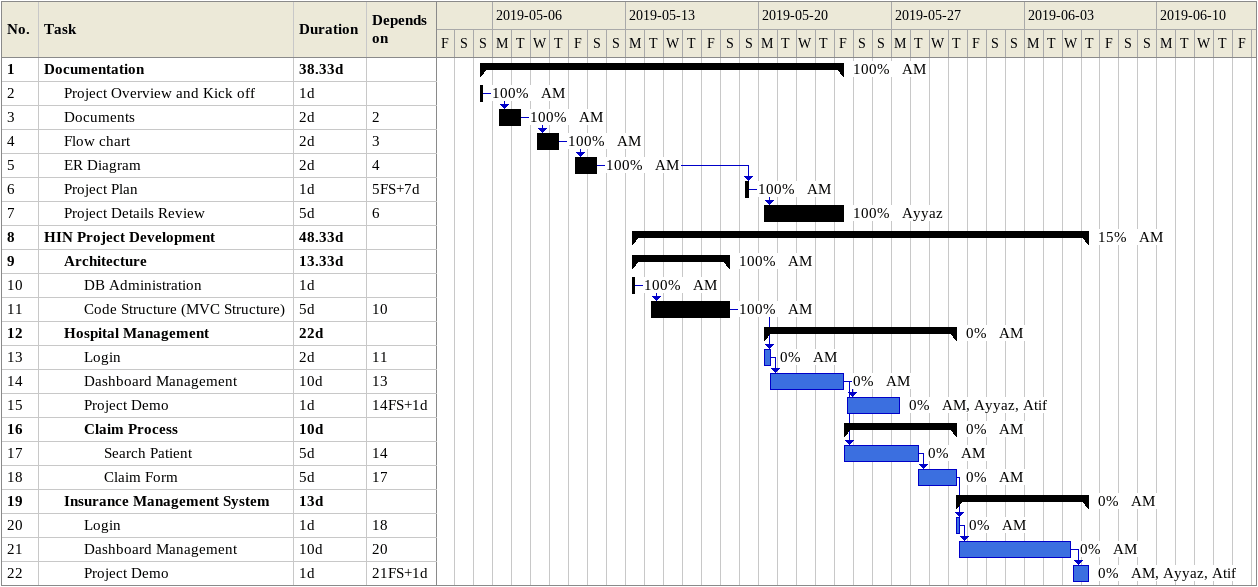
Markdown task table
| ID | Level | Task | Duration | Start | Finish | Predecessors | Resources | % complete |
|---|---|---|---|---|---|---|---|---|
| 1 | 1 | **Documentation** | 38.33d | 2019-05-05 | 2019-05-24 |  | AM | 100 |
| 2 | 2 | Project Overview and Kick off | 1d | 2019-05-05 | 2019-05-05 |  | AM | 100 |
| 3 | 2 | Documents | 2d | 2019-05-06 | 2019-05-07 | 2 | AM | 100 |
| 4 | 2 | Flow chart | 2d | 2019-05-08 | 2019-05-09 | 3 | AM | 100 |
| 5 | 2 | ER Diagram | 2d | 2019-05-10 | 2019-05-11 | 4 | AM | 100 |
| 6 | 2 | Project Plan | 1d | 2019-05-19 | 2019-05-19 | 5FS+7d | AM | 100 |
| 7 | 2 | Project Details Review | 5d | 2019-05-20 | 2019-05-24 | 6 | Ayyaz | 100 |
| 8 | 1 | **HIN Project Development** | 48.33d | 2019-05-13 | 2019-06-06 |  | AM | 15 |
| 9 | 2 | **Architecture** | 13.33d | 2019-05-13 | 2019-05-18 |  | AM | 100 |
| 10 | 3 | DB Administration | 1d | 2019-05-13 | 2019-05-13 |  | AM | 100 |
| 11 | 3 | Code Structure (MVC Structure) | 5d | 2019-05-14 | 2019-05-18 | 10 | AM | 100 |
| 12 | 2 | **Hospital Management** | 22d | 2019-05-20 | 2019-05-30 |  | AM | 0 |
| 13 | 3 | Login | 2d | 2019-05-20 | 2019-05-20 | 11 | AM | 0 |
| 14 | 3 | Dashboard Management | 10d | 2019-05-20 | 2019-05-24 | 13 | AM | 0 |
| 15 | 3 | Project Demo | 1d | 2019-05-24 | 2019-05-27 | 14FS+1d | AM, Ayyaz, Atif | 0 |
| 16 | 3 | **Claim Process** | 10d | 2019-05-24 | 2019-05-30 |  | AM | 0 |
| 17 | 4 | Search Patient | 5d | 2019-05-24 | 2019-05-28 | 14 | AM | 0 |
| 18 | 4 | Claim Form | 5d | 2019-05-28 | 2019-05-30 | 17 | AM | 0 |
| 19 | 2 | **Insurance Management System** | 13d | 2019-05-30 | 2019-06-06 |  | AM | 0 |
| 20 | 3 | Login | 1d | 2019-05-30 | 2019-05-30 | 18 | AM | 0 |
| 21 | 3 | Dashboard Management | 10d | 2019-05-30 | 2019-06-05 | 20 | AM | 0 |
| 22 | 3 | Project Demo | 1d | 2019-06-05 | 2019-06-06 | 21FS+1d | AM, Ayyaz, Atif | 0 |
